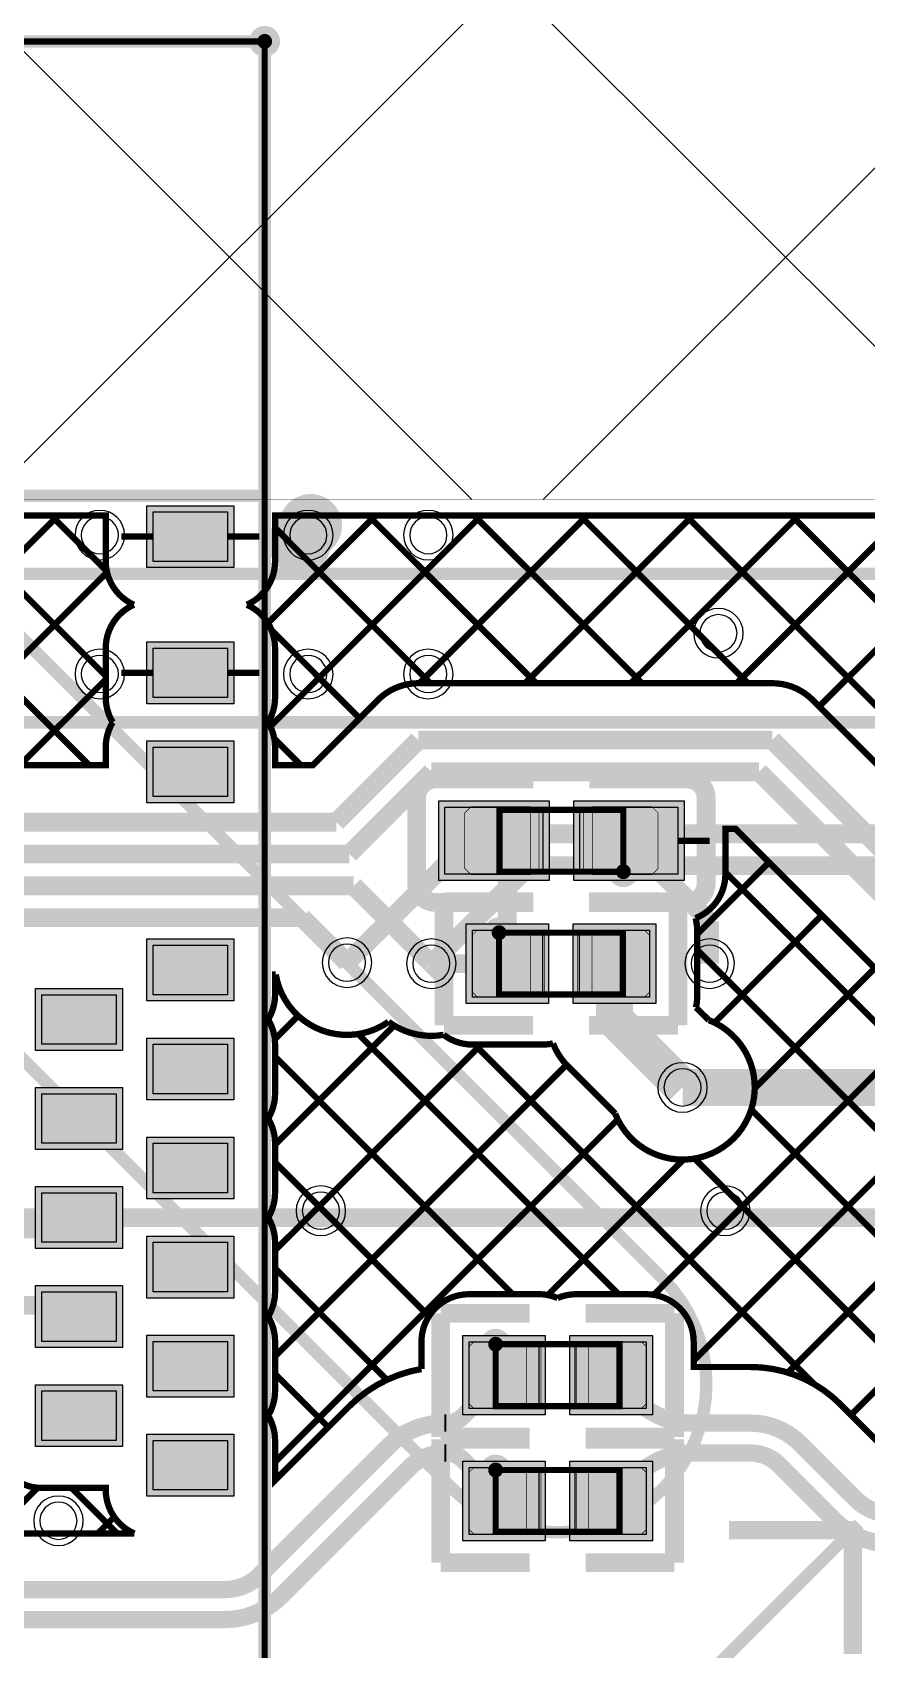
# Model space of a CAD drawing. Header units: millimetres. Extents: x -3 to 238, y -92 to 6.
# Drawn here: x 162.3 to 169.04, y -13.49 to -0.43 of the extents above; entities that cross this region are included whole.
import ezdxf

# ---------------------------------------------------------------- set-up
doc = ezdxf.new("R2010")
doc.units = ezdxf.units.MM
doc.header["$MEASUREMENT"] = 0
for name, color, linetype, true_color in [('Bottom-Layer', 7, 'Continuous', 0x0000ff), ('Bottom-Paste-Mask-Layer', 7, 'Continuous', 0x800000), ('Bottom-Silkscreen-Layer', 7, 'Continuous', 0x66cc33), ('Bottom-Solder-Mask-Layer', 7, 'Continuous', 0xaa00ff), ('Component-Marking-Layer', 7, 'Continuous', 0x66ffcc), ('Component-Shape-Layer', 7, 'Continuous', 0x00cccc), ('Document-Layer', 7, 'Continuous', 0xffffff), ('Hole-Layer', 7, 'Continuous', 0x222222), ('Multi-Layer', 7, 'Continuous', 0xc0c0c0), ('Pin-Soldering-Layer', 7, 'Continuous', 0xcc9999), ('Top-Layer', 7, 'Continuous', 0xff0000)]:
    doc.layers.add(name, color=color, linetype=linetype, true_color=true_color)

msp = doc.modelspace()

# ---------------------------------------------------------------- hatches: boundary and pattern name
at = {"layer": 'Bottom-Layer'}
for points in [[(163.876, -4.7), (163.276, -4.7), (163.276, -4.3), (163.876, -4.3)], [(163.876, -5.4), (163.876, -5.8), (163.276, -5.8), (163.276, -5.4)], [(163.876, -6.2), (163.876, -6.6), (163.276, -6.6), (163.276, -6.2)], [(166.422, -6.686), (166.422, -7.226), (165.632, -7.226), (165.632, -6.686)], [(167.512, -6.686), (167.512, -7.226), (166.722, -7.226), (166.722, -6.686)], [(165.853, -8.219), (165.853, -7.679), (166.419, -7.679), (166.419, -8.219)], [(166.718, -8.219), (166.718, -7.679), (167.284, -7.679), (167.284, -8.219)], [(163.876, -7.8), (163.876, -8.2), (163.276, -8.2), (163.276, -7.8)], [(162.977, -8.2), (162.977, -8.6), (162.377, -8.6), (162.377, -8.2)], [(163.876, -8.6), (163.876, -9), (163.276, -9), (163.276, -8.6)], [(162.977, -9), (162.977, -9.4), (162.377, -9.4), (162.377, -9)], [(163.876, -9.4), (163.876, -9.8), (163.276, -9.8), (163.276, -9.4)], [(162.977, -9.8), (162.977, -10.2), (162.377, -10.2), (162.377, -9.8)], [(163.876, -10.2), (163.876, -10.6), (163.276, -10.6), (163.276, -10.2)], [(162.977, -10.6), (162.977, -11), (162.377, -11), (162.377, -10.6)], [(163.876, -11), (163.876, -11.4), (163.276, -11.4), (163.276, -11)], [(165.826, -11.543), (165.826, -11.003), (166.391, -11.003), (166.391, -11.543)], [(166.691, -11.543), (166.691, -11.003), (167.257, -11.003), (167.257, -11.543)], [(162.977, -11.4), (162.977, -11.8), (162.377, -11.8), (162.377, -11.4)], [(163.876, -11.8), (163.876, -12.2), (163.276, -12.2), (163.276, -11.8)], [(165.826, -12.559), (165.826, -12.019), (166.391, -12.019), (166.391, -12.559)], [(166.691, -12.559), (166.691, -12.019), (167.257, -12.019), (167.257, -12.559)]]:
    msp.add_hatch(color=256, dxfattribs=at).paths.add_polyline_path(points)
at = {"layer": 'Bottom-Paste-Mask-Layer'}
for points in [[(163.876, -4.7), (163.276, -4.7), (163.276, -4.3), (163.876, -4.3)], [(163.876, -5.4), (163.876, -5.8), (163.276, -5.8), (163.276, -5.4)], [(163.876, -6.2), (163.876, -6.6), (163.276, -6.6), (163.276, -6.2)], [(165.792, -6.731), (165.792, -7.181), (165.842, -7.231), (166.322, -7.231), (166.392, -7.181), (166.392, -6.731), (166.322, -6.681), (165.842, -6.681)], [(165.792, -6.731), (165.792, -7.181), (165.842, -7.231), (166.322, -7.231), (166.392, -7.181), (166.392, -6.731), (166.322, -6.681), (165.842, -6.681)], [(166.752, -6.731), (166.752, -7.181), (166.822, -7.231), (167.302, -7.231), (167.352, -7.181), (167.352, -6.731), (167.302, -6.681), (166.822, -6.681)], [(166.752, -6.731), (166.752, -7.181), (166.822, -7.231), (167.302, -7.231), (167.352, -7.181), (167.352, -6.731), (167.302, -6.681), (166.822, -6.681)], [(166.433, -7.719), (166.433, -8.179), (166.393, -8.219), (165.893, -8.219), (165.853, -8.179), (165.853, -7.719), (165.893, -7.679), (166.393, -7.679)], [(166.433, -7.719), (166.433, -8.179), (166.393, -8.219), (165.893, -8.219), (165.853, -8.179), (165.853, -7.719), (165.893, -7.679), (166.393, -7.679)], [(166.703, -7.719), (166.703, -8.179), (166.743, -8.219), (167.244, -8.219), (167.284, -8.179), (167.284, -7.719), (167.244, -7.679), (166.743, -7.679)], [(166.703, -7.719), (166.703, -8.179), (166.743, -8.219), (167.244, -8.219), (167.284, -8.179), (167.284, -7.719), (167.244, -7.679), (166.743, -7.679)], [(163.876, -7.8), (163.876, -8.2), (163.276, -8.2), (163.276, -7.8)], [(162.977, -8.2), (162.977, -8.6), (162.377, -8.6), (162.377, -8.2)], [(163.876, -8.6), (163.876, -9), (163.276, -9), (163.276, -8.6)], [(162.977, -9), (162.977, -9.4), (162.377, -9.4), (162.377, -9)], [(163.876, -9.4), (163.876, -9.8), (163.276, -9.8), (163.276, -9.4)], [(162.977, -9.8), (162.977, -10.2), (162.377, -10.2), (162.377, -9.8)], [(163.876, -10.2), (163.876, -10.6), (163.276, -10.6), (163.276, -10.2)], [(162.977, -10.6), (162.977, -11), (162.377, -11), (162.377, -10.6)], [(163.876, -11), (163.876, -11.4), (163.276, -11.4), (163.276, -11)], [(166.406, -11.043), (166.406, -11.503), (166.366, -11.543), (165.866, -11.543), (165.826, -11.503), (165.826, -11.043), (165.866, -11.003), (166.366, -11.003)], [(166.406, -11.043), (166.406, -11.503), (166.366, -11.543), (165.866, -11.543), (165.826, -11.503), (165.826, -11.043), (165.866, -11.003), (166.366, -11.003)], [(166.676, -11.043), (166.676, -11.503), (166.716, -11.543), (167.217, -11.543), (167.257, -11.503), (167.257, -11.043), (167.217, -11.003), (166.716, -11.003)], [(166.676, -11.043), (166.676, -11.503), (166.716, -11.543), (167.217, -11.543), (167.257, -11.503), (167.257, -11.043), (167.217, -11.003), (166.716, -11.003)], [(162.977, -11.4), (162.977, -11.8), (162.377, -11.8), (162.377, -11.4)], [(163.876, -11.8), (163.876, -12.2), (163.276, -12.2), (163.276, -11.8)], [(166.406, -12.059), (166.406, -12.519), (166.366, -12.559), (165.866, -12.559), (165.826, -12.519), (165.826, -12.059), (165.866, -12.019), (166.366, -12.019)], [(166.406, -12.059), (166.406, -12.519), (166.366, -12.559), (165.866, -12.559), (165.826, -12.519), (165.826, -12.059), (165.866, -12.019), (166.366, -12.019)], [(166.676, -12.059), (166.676, -12.519), (166.716, -12.559), (167.217, -12.559), (167.257, -12.519), (167.257, -12.059), (167.217, -12.019), (166.716, -12.019)], [(166.676, -12.059), (166.676, -12.519), (166.716, -12.559), (167.217, -12.559), (167.257, -12.519), (167.257, -12.059), (167.217, -12.019), (166.716, -12.019)]]:
    msp.add_hatch(color=256, dxfattribs=at).paths.add_polyline_path(points)
at = {"layer": 'Bottom-Solder-Mask-Layer'}
for points in [[(163.926, -4.75), (163.226, -4.75), (163.226, -4.25), (163.926, -4.25)], [(163.926, -5.35), (163.926, -5.85), (163.226, -5.85), (163.226, -5.35)], [(163.926, -6.15), (163.926, -6.65), (163.226, -6.65), (163.226, -6.15)], [(166.473, -6.635), (166.473, -7.277), (165.581, -7.277), (165.581, -6.635)], [(167.563, -6.635), (167.563, -7.277), (166.671, -7.277), (166.671, -6.635)], [(165.802, -8.27), (165.802, -7.628), (166.469, -7.628), (166.469, -8.27)], [(166.668, -8.27), (166.668, -7.628), (167.335, -7.628), (167.335, -8.27)], [(163.926, -7.75), (163.926, -8.25), (163.226, -8.25), (163.226, -7.75)], [(163.027, -8.15), (163.027, -8.65), (162.327, -8.65), (162.327, -8.15)], [(163.926, -8.55), (163.926, -9.05), (163.226, -9.05), (163.226, -8.55)], [(163.027, -8.95), (163.027, -9.45), (162.327, -9.45), (162.327, -8.95)], [(163.926, -9.35), (163.926, -9.85), (163.226, -9.85), (163.226, -9.35)], [(163.027, -9.75), (163.027, -10.25), (162.327, -10.25), (162.327, -9.75)], [(163.926, -10.15), (163.926, -10.65), (163.226, -10.65), (163.226, -10.15)], [(163.027, -10.55), (163.027, -11.05), (162.327, -11.05), (162.327, -10.55)], [(163.926, -10.95), (163.926, -11.45), (163.226, -11.45), (163.226, -10.95)], [(165.775, -11.594), (165.775, -10.952), (166.442, -10.952), (166.442, -11.594)], [(166.64, -11.594), (166.64, -10.952), (167.308, -10.952), (167.308, -11.594)], [(163.027, -11.35), (163.027, -11.85), (162.327, -11.85), (162.327, -11.35)], [(163.926, -11.75), (163.926, -12.25), (163.226, -12.25), (163.226, -11.75)], [(165.775, -12.61), (165.775, -11.968), (166.442, -11.968), (166.442, -12.61)], [(166.64, -12.61), (166.64, -11.968), (167.308, -11.968), (167.308, -12.61)]]:
    msp.add_hatch(color=256, dxfattribs=at).paths.add_polyline_path(points)
at = {"layer": 'Component-Marking-Layer'}
for points in [[(164.116, -0.5, 1), (164.236, -0.5, 1)], [(164.116, -0.5, 1), (164.236, -0.5, 1)], [(167.012, -7.206, 1), (167.132, -7.206, 1)], [(167.012, -7.206, 1), (167.132, -7.206, 1)], [(166.009, -7.699, 1), (166.129, -7.699, 1)], [(166.009, -7.699, 1), (166.129, -7.699, 1)], [(165.981, -11.023, 1), (166.101, -11.023, 1)], [(165.981, -11.023, 1), (166.101, -11.023, 1)], [(165.981, -12.039, 1), (166.101, -12.039, 1)], [(165.981, -12.039, 1), (166.101, -12.039, 1)]]:
    msp.add_hatch(color=256, dxfattribs=at).paths.add_polyline_path(points)
at = {"layer": 'Multi-Layer'}
h = msp.add_hatch(dxfattribs=at)
h.set_pattern_fill('ANSI37', color=256, style=0)
h.set_pattern_definition([(45, (0, 0), (-2.245064, 2.245064), []), (135, (0, 0), (-2.245064, -2.245064), [])])
h.paths.add_polyline_path([(143.926, -3.9), (143.926, 0.7), (144.014, 0.912), (144.226, 1), (173.626, 1), (173.838, 0.912), (173.926, 0.7), (173.926, -3.9), (173.838, -4.112), (173.626, -4.2), (144.226, -4.2), (144.014, -4.112)])
at = {"layer": 'Pin-Soldering-Layer'}
for points in [[(163.876, -4.7), (163.876, -4.3), (163.276, -4.3), (163.276, -4.7)], [(163.876, -4.7), (163.876, -4.3), (163.276, -4.3), (163.276, -4.7)], [(163.876, -5.4), (163.276, -5.4), (163.276, -5.8), (163.876, -5.8)], [(163.876, -5.4), (163.276, -5.4), (163.276, -5.8), (163.876, -5.8)], [(163.876, -6.2), (163.276, -6.2), (163.276, -6.6), (163.876, -6.6)], [(163.876, -6.2), (163.276, -6.2), (163.276, -6.6), (163.876, -6.6)], [(166.072, -7.206), (166.072, -6.706), (166.322, -6.706), (166.322, -7.206)], [(166.072, -7.206), (166.072, -6.706), (166.322, -6.706), (166.322, -7.206)], [(167.072, -7.206), (167.072, -6.706), (166.822, -6.706), (166.822, -7.206)], [(167.072, -7.206), (167.072, -6.706), (166.822, -6.706), (166.822, -7.206)], [(166.32, -8.199), (166.32, -7.699), (166.07, -7.699), (166.07, -8.199)], [(166.32, -8.199), (166.32, -7.699), (166.07, -7.699), (166.07, -8.199)], [(166.82, -7.699), (166.82, -8.199), (167.07, -8.199), (167.07, -7.699)], [(166.82, -7.699), (166.82, -8.199), (167.07, -8.199), (167.07, -7.699)], [(163.876, -7.8), (163.276, -7.8), (163.276, -8.2), (163.876, -8.2)], [(163.876, -7.8), (163.276, -7.8), (163.276, -8.2), (163.876, -8.2)], [(162.976, -8.2), (162.376, -8.2), (162.376, -8.6), (162.976, -8.6)], [(162.976, -8.2), (162.376, -8.2), (162.376, -8.6), (162.976, -8.6)], [(163.876, -8.6), (163.276, -8.6), (163.276, -9), (163.876, -9)], [(163.876, -8.6), (163.276, -8.6), (163.276, -9), (163.876, -9)], [(162.976, -9), (162.376, -9), (162.376, -9.4), (162.976, -9.4)], [(162.976, -9), (162.376, -9), (162.376, -9.4), (162.976, -9.4)], [(163.876, -9.4), (163.276, -9.4), (163.276, -9.8), (163.876, -9.8)], [(163.876, -9.4), (163.276, -9.4), (163.276, -9.8), (163.876, -9.8)], [(162.976, -9.8), (162.376, -9.8), (162.376, -10.2), (162.976, -10.2)], [(162.976, -9.8), (162.376, -9.8), (162.376, -10.2), (162.976, -10.2)], [(163.876, -10.2), (163.276, -10.2), (163.276, -10.6), (163.876, -10.6)], [(163.876, -10.2), (163.276, -10.2), (163.276, -10.6), (163.876, -10.6)], [(162.976, -10.6), (162.376, -10.6), (162.376, -11), (162.976, -11)], [(162.976, -10.6), (162.376, -10.6), (162.376, -11), (162.976, -11)], [(163.876, -11), (163.276, -11), (163.276, -11.4), (163.876, -11.4)], [(163.876, -11), (163.276, -11), (163.276, -11.4), (163.876, -11.4)], [(166.292, -11.523), (166.292, -11.023), (166.042, -11.023), (166.042, -11.523)], [(166.292, -11.523), (166.292, -11.023), (166.042, -11.023), (166.042, -11.523)], [(166.793, -11.023), (166.793, -11.523), (167.043, -11.523), (167.043, -11.023)], [(166.793, -11.023), (166.793, -11.523), (167.043, -11.523), (167.043, -11.023)], [(162.976, -11.4), (162.376, -11.4), (162.376, -11.8), (162.976, -11.8)], [(162.976, -11.4), (162.376, -11.4), (162.376, -11.8), (162.976, -11.8)], [(163.876, -11.8), (163.276, -11.8), (163.276, -12.2), (163.876, -12.2)], [(163.876, -11.8), (163.276, -11.8), (163.276, -12.2), (163.876, -12.2)], [(166.292, -12.539), (166.292, -12.039), (166.042, -12.039), (166.042, -12.539)], [(166.292, -12.539), (166.292, -12.039), (166.042, -12.039), (166.042, -12.539)], [(166.793, -12.039), (166.793, -12.539), (167.043, -12.539), (167.043, -12.039)], [(166.793, -12.039), (166.793, -12.539), (167.043, -12.539), (167.043, -12.039)]]:
    msp.add_hatch(color=256, dxfattribs=at).paths.add_polyline_path(points)

# ---------------------------------------------------------------- linework, layer by layer
at = {"layer": 'Bottom-Layer'}
for points, const_width in [([(168.399, -11.252), (176.185, -3.466)], 0.0508), ([(168.91, -11.595), (176.649, -3.856)], 0.0508), ([(160.491, -6.347), (162.508, -4.33)], 0.0508), ([(160.743, -4.33), (162.761, -6.347)], 0.0508), ([(161.598, -4.33), (162.893, -5.625)], 0.0508), ([(162.452, -4.33), (162.901, -4.779)], 0.0508), ([(164.202, -5.198), (165.071, -4.33)], 0.0508), ([(164.222, -6.033), (165.925, -4.33)], 0.0508), ([(165.014, -4.33), (166.368, -5.684)], 0.0508), ([(165.425, -5.684), (166.779, -4.33)], 0.0508), ([(165.869, -4.33), (167.223, -5.684)], 0.0508), ([(166.279, -5.684), (167.633, -4.33)], 0.0508), ([(166.723, -4.33), (168.077, -5.684)], 0.0508), ([(167.133, -5.684), (168.487, -4.33)], 0.0508), ([(167.577, -4.33), (170.39, -7.143)], 0.0508), ([(167.988, -5.684), (169.342, -4.33)], 0.0508), ([(168.431, -4.33), (176.041, -11.94)], 0.0508), ([(168.653, -5.873), (170.196, -4.33)], 0.0508), ([(164.26, -4.429), (165.514, -5.684)], 0.0508), ([(163.279, -4.5), (163.02, -4.5)], 0.0508), ([(163.874, -4.5), (164.133, -4.5)], 0.0508), ([(161.345, -6.347), (162.903, -4.789)], 0.0508), ([(164.232, -5.255), (164.943, -5.967)], 0.0508), ([(163.279, -5.6), (163.02, -5.6)], 0.0508), ([(163.874, -5.6), (164.133, -5.6)], 0.0508), ([(162.199, -6.347), (162.893, -5.653)], 0.0508), ([(164.254, -6.132), (164.469, -6.347)], 0.0508), ([(164.754, -6.806), (165.417, -6.143)], 0.152), ([(165.417, -6.143), (168.274, -6.143)], 0.152), ([(168.274, -6.143), (169.763, -7.633)], 0.152), ([(164.86, -7.063), (165.523, -6.4)], 0.152), ([(165.523, -6.4), (168.167, -6.4)], 0.152), ([(168.167, -6.4), (169.874, -8.107)], 0.152), ([(156.81, -6.806), (164.754, -6.806)], 0.152), ([(166.136, -7.065), (166.027, -6.956)], 0.152), ([(167.769, -7.608), (167.117, -6.956)], 0.152), ([(156.704, -7.063), (164.86, -7.063)], 0.152), ([(166.136, -7.949), (166.136, -7.065)], 0.152), ([(167.509, -6.956), (167.769, -6.956)], 0.0508), ([(167.668, -7.712), (168.248, -7.131)], 0.0508), ([(156.647, -7.32), (164.894, -7.32)], 0.152), ([(164.894, -7.32), (165.522, -7.949)], 0.152), ([(167.896, -7.211), (172.625, -11.94)], 0.0508), ([(156.753, -7.577), (164.477, -7.577)], 0.152), ([(164.477, -7.577), (164.841, -7.941)], 0.152), ([(167.769, -7.949), (167.769, -7.608)], 0.152), ([(167.808, -8.426), (168.675, -7.558)], 0.0508), ([(167.001, -8.4), (167.001, -7.949)], 0.3), ([(167.668, -7.837), (171.77, -11.94)], 0.0508), ([(165.522, -7.949), (166.136, -7.949)], 0.152), ([(168.133, -8.955), (169.103, -7.985)], 0.0508), ([(164.258, -8.559), (164.446, -8.371)], 0.0508), ([(167.55, -8.949), (167.001, -8.4)], 0.3), ([(164.26, -9.411), (165.222, -8.449)], 0.0508), ([(167.318, -10.624), (169.53, -8.413)], 0.0508), ([(164.26, -10.265), (165.923, -8.603)], 0.0508), ([(164.932, -8.518), (167.033, -10.619)], 0.0508), ([(165.871, -8.603), (168.614, -11.346)], 0.0508), ([(167.64, -11.156), (170.212, -8.585)], 0.0508), ([(164.26, -8.7), (166.179, -10.619)], 0.0508), ([(164.26, -11.12), (166.613, -8.766)], 0.0508), ([(168.105, -9.129), (170.916, -11.94)], 0.0508), ([(164.26, -11.974), (167.027, -9.207)], 0.0508), ([(164.26, -9.555), (165.502, -10.797)], 0.0508), ([(166.462, -10.626), (167.556, -9.532)], 0.0508), ([(167.647, -9.524), (170.062, -11.94)], 0.0508), ([(162.586, -10.091), (162.677, -10)], 0.152), ([(162.089, -10.091), (162.586, -10.091)], 0.152), ([(164.26, -10.409), (165.162, -11.311)], 0.0508), ([(162.585, -10.709), (162.089, -10.709)], 0.152), ([(162.677, -10.8), (162.585, -10.709)], 0.152), ([(166.108, -11.273), (165.776, -11.606)], 0.14), ([(166.974, -11.273), (167.175, -11.474)], 0.14), ([(164.26, -11.263), (164.69, -11.693)], 0.0508), ([(165.644, -11.66), (165.627, -11.66)], 0.14), ([(167.624, -11.66), (168.099, -11.66)], 0.14), ([(165.177, -11.846), (164.134, -12.89)], 0.14), ([(165.644, -11.902), (165.627, -11.902)], 0.14), ([(166.108, -12.289), (165.776, -11.956)], 0.14), ([(167.624, -11.902), (168.099, -11.902)], 0.14), ([(168.501, -11.827), (168.952, -12.278)], 0.14), ([(165.348, -12.017), (164.305, -13.061)], 0.14), ([(166.974, -12.289), (167.175, -12.088)], 0.14), ([(168.33, -11.998), (168.781, -12.449)], 0.14), ([(164.26, -12.117), (164.263, -12.12)], 0.0508), ([(161.974, -12.552), (162.343, -12.182)], 0.0508), ([(162.618, -12.184), (162.986, -12.552)], 0.0508), ([(162.828, -12.552), (162.961, -12.418)], 0.0508), ([(163.856, -13.005), (156.886, -13.005)], 0.14), ([(163.856, -13.247), (156.886, -13.247)], 0.14)]:
    msp.add_lwpolyline(points, dxfattribs=dict(at, const_width=const_width))
at = {"layer": 'Bottom-Layer', "const_width": 0.0508}
msp.add_lwpolyline([(162.893, -4.33), (162.893, -4.7, 0.296), (163.12, -5.05, 0.296), (162.893, -5.4), (162.893, -5.8, 0.138), (162.949, -6, 0.138), (162.893, -6.2), (162.893, -6.347), (157, -6.347), (155.929, -5.275, 0.048), (155.86, -5.219), (155.86, -5, 0.414), (155.476, -4.616), (154.96, -4.616), (154.96, -4.33)], format="xyb", close=True, dxfattribs=at)
at = {"layer": 'Bottom-Layer'}
for points in [[(163.876, -4.7), (163.276, -4.7), (163.276, -4.3), (163.876, -4.3)], [(163.876, -5.4), (163.876, -5.8), (163.276, -5.8), (163.276, -5.4)], [(163.876, -6.2), (163.876, -6.6), (163.276, -6.6), (163.276, -6.2)], [(166.422, -6.686), (166.422, -7.226), (165.632, -7.226), (165.632, -6.686)], [(167.512, -6.686), (167.512, -7.226), (166.722, -7.226), (166.722, -6.686)], [(165.853, -8.219), (165.853, -7.679), (166.419, -7.679), (166.419, -8.219)], [(166.718, -8.219), (166.718, -7.679), (167.284, -7.679), (167.284, -8.219)], [(163.876, -7.8), (163.876, -8.2), (163.276, -8.2), (163.276, -7.8)], [(162.977, -8.2), (162.977, -8.6), (162.377, -8.6), (162.377, -8.2)], [(163.876, -8.6), (163.876, -9), (163.276, -9), (163.276, -8.6)], [(162.977, -9), (162.977, -9.4), (162.377, -9.4), (162.377, -9)], [(163.876, -9.4), (163.876, -9.8), (163.276, -9.8), (163.276, -9.4)], [(162.977, -9.8), (162.977, -10.2), (162.377, -10.2), (162.377, -9.8)], [(163.876, -10.2), (163.876, -10.6), (163.276, -10.6), (163.276, -10.2)], [(162.977, -10.6), (162.977, -11), (162.377, -11), (162.377, -10.6)], [(163.876, -11), (163.876, -11.4), (163.276, -11.4), (163.276, -11)], [(165.826, -11.543), (165.826, -11.003), (166.391, -11.003), (166.391, -11.543)], [(166.691, -11.543), (166.691, -11.003), (167.257, -11.003), (167.257, -11.543)], [(162.977, -11.4), (162.977, -11.8), (162.377, -11.8), (162.377, -11.4)], [(163.876, -11.8), (163.876, -12.2), (163.276, -12.2), (163.276, -11.8)], [(165.826, -12.559), (165.826, -12.019), (166.391, -12.019), (166.391, -12.559)], [(166.691, -12.559), (166.691, -12.019), (167.257, -12.019), (167.257, -12.559)]]:
    msp.add_lwpolyline(points, close=True, dxfattribs=at)
for points, const_width in [([(169.867, -7.087), (168.599, -5.818, 0.199), (168.274, -5.684), (165.417, -5.684, 0.199), (165.092, -5.818), (164.563, -6.347), (164.26, -6.347), (164.26, -6.2, 0.138), (164.204, -6, 0.138), (164.26, -5.8), (164.26, -5.4, 0.296), (164.033, -5.05, 0.296), (164.26, -4.7), (164.26, -4.33), (173.626, -4.33, 0.414)], 0.0508), ([(169.255, -11.94), (168.822, -11.506, 0.199), (168.099, -11.207), (167.64, -11.207), (167.64, -11.003, 0.414), (167.257, -10.619), (166.691, -10.619, 0.101), (166.541, -10.65, 0.101), (166.391, -10.619), (165.826, -10.619, 0.414), (165.442, -11.003), (165.442, -11.223, 0.155), (164.857, -11.526), (164.26, -12.122), (164.26, -11.8, 0.138), (164.204, -11.6, 0.138), (164.26, -11.4), (164.26, -11, 0.138), (164.204, -10.8, 0.138), (164.26, -10.6), (164.26, -10.2, 0.138), (164.204, -10, 0.138), (164.26, -9.8), (164.26, -9.4, 0.138), (164.204, -9.2, 0.138), (164.26, -9), (164.26, -8.6, 0.138), (164.204, -8.4, 0.138), (164.26, -8.2), (164.26, -8.037), (164.266, -8.037, 0.552), (165.176, -8.419, 0.204), (165.621, -8.524, 0.164), (165.853, -8.603), (166.419, -8.603, 0.056), (166.504, -8.593, 0.104), (166.624, -8.778), (166.996, -9.15), (167.006, -9.161, 0.541), (167.962, -9.361, 0.541), (167.762, -8.405), (167.751, -8.395), (167.658, -8.303, 0.055), (167.668, -8.219), (167.668, -7.679, 0.064), (167.655, -7.582, 0.306), (167.896, -7.226), (167.896, -6.86), (167.977, -6.86), (169.549, -8.432, 0.199)], 0.0508), ([(167.175, -11.474, 0.199), (167.624, -11.66)], 0.14), ([(165.627, -11.66, 0.199), (165.177, -11.846)], 0.14), ([(165.644, -11.66, 0.199), (165.776, -11.606)], 0.14), ([(168.501, -11.827, 0.199), (168.099, -11.66)], 0.14), ([(161.993, -11.8, 0.414), (162.377, -12.184), (162.893, -12.184), (162.893, -12.2, 0.299), (163.124, -12.552), (156.886, -12.552, 0.199)], 0.0508), ([(165.627, -11.902, 0.199), (165.348, -12.017)], 0.14), ([(165.776, -11.956, 0.199), (165.644, -11.902)], 0.14), ([(167.624, -11.902, 0.199), (167.175, -12.088)], 0.14), ([(168.33, -11.998, 0.199), (168.099, -11.902)], 0.14), ([(168.952, -12.278, 0.199), (169.23, -12.393)], 0.14), ([(168.781, -12.449, 0.199), (169.23, -12.635)], 0.14), ([(163.856, -13.005, 0.199), (164.134, -12.89)], 0.14), ([(163.856, -13.247, 0.199), (164.305, -13.061)], 0.14)]:
    msp.add_lwpolyline(points, format="xyb", dxfattribs=dict(at, const_width=const_width))
at = {"layer": 'Bottom-Paste-Mask-Layer'}
for points in [[(163.876, -4.7), (163.276, -4.7), (163.276, -4.3), (163.876, -4.3)], [(163.876, -5.4), (163.876, -5.8), (163.276, -5.8), (163.276, -5.4)], [(163.876, -6.2), (163.876, -6.6), (163.276, -6.6), (163.276, -6.2)], [(163.876, -7.8), (163.876, -8.2), (163.276, -8.2), (163.276, -7.8)], [(162.977, -8.2), (162.977, -8.6), (162.377, -8.6), (162.377, -8.2)], [(163.876, -8.6), (163.876, -9), (163.276, -9), (163.276, -8.6)], [(162.977, -9), (162.977, -9.4), (162.377, -9.4), (162.377, -9)], [(163.876, -9.4), (163.876, -9.8), (163.276, -9.8), (163.276, -9.4)], [(162.977, -9.8), (162.977, -10.2), (162.377, -10.2), (162.377, -9.8)], [(163.876, -10.2), (163.876, -10.6), (163.276, -10.6), (163.276, -10.2)], [(162.977, -10.6), (162.977, -11), (162.377, -11), (162.377, -10.6)], [(163.876, -11), (163.876, -11.4), (163.276, -11.4), (163.276, -11)], [(162.977, -11.4), (162.977, -11.8), (162.377, -11.8), (162.377, -11.4)], [(163.876, -11.8), (163.876, -12.2), (163.276, -12.2), (163.276, -11.8)]]:
    msp.add_lwpolyline(points, close=True, dxfattribs=at)
at = {"layer": 'Bottom-Paste-Mask-Layer', "const_width": 0.00508}
for points in [[(165.792, -6.731), (165.792, -7.181), (165.842, -7.231), (166.322, -7.231), (166.392, -7.181), (166.392, -6.731), (166.322, -6.681), (165.842, -6.681)], [(165.792, -6.731), (165.792, -7.181), (165.842, -7.231), (166.322, -7.231), (166.392, -7.181), (166.392, -6.731), (166.322, -6.681), (165.842, -6.681)], [(166.752, -6.731), (166.752, -7.181), (166.822, -7.231), (167.302, -7.231), (167.352, -7.181), (167.352, -6.731), (167.302, -6.681), (166.822, -6.681)], [(166.752, -6.731), (166.752, -7.181), (166.822, -7.231), (167.302, -7.231), (167.352, -7.181), (167.352, -6.731), (167.302, -6.681), (166.822, -6.681)], [(166.433, -7.719), (166.433, -8.179), (166.393, -8.219), (165.893, -8.219), (165.853, -8.179), (165.853, -7.719), (165.893, -7.679), (166.393, -7.679)], [(166.433, -7.719), (166.433, -8.179), (166.393, -8.219), (165.893, -8.219), (165.853, -8.179), (165.853, -7.719), (165.893, -7.679), (166.393, -7.679)], [(166.703, -7.719), (166.703, -8.179), (166.743, -8.219), (167.244, -8.219), (167.284, -8.179), (167.284, -7.719), (167.244, -7.679), (166.743, -7.679)], [(166.703, -7.719), (166.703, -8.179), (166.743, -8.219), (167.244, -8.219), (167.284, -8.179), (167.284, -7.719), (167.244, -7.679), (166.743, -7.679)], [(166.406, -11.043), (166.406, -11.503), (166.366, -11.543), (165.866, -11.543), (165.826, -11.503), (165.826, -11.043), (165.866, -11.003), (166.366, -11.003)], [(166.406, -11.043), (166.406, -11.503), (166.366, -11.543), (165.866, -11.543), (165.826, -11.503), (165.826, -11.043), (165.866, -11.003), (166.366, -11.003)], [(166.676, -11.043), (166.676, -11.503), (166.716, -11.543), (167.217, -11.543), (167.257, -11.503), (167.257, -11.043), (167.217, -11.003), (166.716, -11.003)], [(166.676, -11.043), (166.676, -11.503), (166.716, -11.543), (167.217, -11.543), (167.257, -11.503), (167.257, -11.043), (167.217, -11.003), (166.716, -11.003)], [(166.406, -12.059), (166.406, -12.519), (166.366, -12.559), (165.866, -12.559), (165.826, -12.519), (165.826, -12.059), (165.866, -12.019), (166.366, -12.019)], [(166.406, -12.059), (166.406, -12.519), (166.366, -12.559), (165.866, -12.559), (165.826, -12.519), (165.826, -12.059), (165.866, -12.019), (166.366, -12.019)], [(166.676, -12.059), (166.676, -12.519), (166.716, -12.559), (167.217, -12.559), (167.257, -12.519), (167.257, -12.059), (167.217, -12.019), (166.716, -12.019)], [(166.676, -12.059), (166.676, -12.519), (166.716, -12.559), (167.217, -12.559), (167.257, -12.519), (167.257, -12.059), (167.217, -12.019), (166.716, -12.019)]]:
    msp.add_lwpolyline(points, close=True, dxfattribs=at)
at = {"layer": 'Bottom-Silkscreen-Layer'}
for points, const_width in [([(153.676, -0.5), (164.176, -0.5)], 0.1), ([(153.676, -0.5), (164.176, -0.5)], 0.1), ([(164.176, -0.5), (164.176, -16)], 0.1), ([(164.176, -0.5), (164.176, -16)], 0.1), ([(164.176, -4.17), (153.676, -4.17)], 0.1), ([(164.176, -4.17), (153.676, -4.17)], 0.1), ([(165.556, -6.458), (166.346, -6.458)], 0.152), ([(165.556, -6.458), (166.346, -6.458)], 0.152), ([(167.588, -6.458), (166.798, -6.458)], 0.152), ([(167.588, -6.458), (166.798, -6.458)], 0.152), ([(165.403, -7.302), (165.403, -6.61)], 0.152), ([(165.403, -7.302), (165.403, -6.61)], 0.152), ([(167.741, -7.302), (167.741, -6.61)], 0.152), ([(167.741, -7.302), (167.741, -6.61)], 0.152), ([(166.346, -7.455), (165.556, -7.455)], 0.152), ([(166.346, -7.455), (165.556, -7.455)], 0.152), ([(166.342, -7.45), (165.624, -7.45)], 0.152), ([(165.624, -7.45), (165.624, -8.448)], 0.152), ([(166.342, -7.45), (165.624, -7.45)], 0.152), ([(165.624, -7.45), (165.624, -8.448)], 0.152), ([(166.795, -7.45), (167.513, -7.45)], 0.152), ([(166.795, -7.45), (167.513, -7.45)], 0.152), ([(166.798, -7.455), (167.588, -7.455)], 0.152), ([(166.798, -7.455), (167.588, -7.455)], 0.152), ([(167.513, -7.45), (167.513, -8.448)], 0.152), ([(167.513, -7.45), (167.513, -8.448)], 0.152), ([(165.624, -8.448), (166.342, -8.448)], 0.152), ([(165.624, -8.448), (166.342, -8.448)], 0.152), ([(167.513, -8.448), (166.795, -8.448)], 0.152), ([(167.513, -8.448), (166.795, -8.448)], 0.152), ([(166.315, -10.774), (165.597, -10.774)], 0.152), ([(165.597, -10.774), (165.597, -11.772)], 0.152), ([(166.315, -10.774), (165.597, -10.774)], 0.152), ([(165.597, -10.774), (165.597, -11.772)], 0.152), ([(166.767, -10.774), (167.485, -10.774)], 0.152), ([(166.767, -10.774), (167.485, -10.774)], 0.152), ([(167.485, -10.774), (167.485, -11.772)], 0.152), ([(167.485, -10.774), (167.485, -11.772)], 0.152), ([(165.597, -11.772), (166.315, -11.772)], 0.152), ([(165.597, -11.772), (166.315, -11.772)], 0.152), ([(166.315, -11.79), (165.597, -11.79)], 0.152), ([(165.597, -11.79), (165.597, -12.788)], 0.152), ([(166.315, -11.79), (165.597, -11.79)], 0.152), ([(165.597, -11.79), (165.597, -12.788)], 0.152), ([(167.485, -11.772), (166.767, -11.772)], 0.152), ([(167.485, -11.772), (166.767, -11.772)], 0.152), ([(166.767, -11.79), (167.485, -11.79)], 0.152), ([(166.767, -11.79), (167.485, -11.79)], 0.152), ([(167.485, -11.79), (167.485, -12.788)], 0.152), ([(167.485, -11.79), (167.485, -12.788)], 0.152), ([(165.597, -12.788), (166.315, -12.788)], 0.152), ([(165.597, -12.788), (166.315, -12.788)], 0.152), ([(167.485, -12.788), (166.767, -12.788)], 0.152), ([(167.485, -12.788), (166.767, -12.788)], 0.152)]:
    msp.add_lwpolyline(points, dxfattribs=dict(at, const_width=const_width))
at = {"layer": 'Bottom-Silkscreen-Layer', "const_width": 0.254}
msp.add_lwpolyline([(164.42, -4.41, 1), (164.674, -4.41, 1)], format="xyb", close=True, dxfattribs=at)
msp.add_lwpolyline([(164.42, -4.41, 1), (164.674, -4.41, 1)], format="xyb", close=True, dxfattribs=at)
at = {"layer": 'Bottom-Silkscreen-Layer', "const_width": 0.152}
for points in [[(165.403, -6.61, -0.414), (165.556, -6.458)], [(165.403, -6.61, -0.414), (165.556, -6.458)], [(167.741, -6.61, 0.414), (167.588, -6.458)], [(167.741, -6.61, 0.414), (167.588, -6.458)], [(165.556, -7.455, -0.414), (165.403, -7.302)], [(165.556, -7.455, -0.414), (165.403, -7.302)], [(167.588, -7.455, 0.414), (167.741, -7.302)], [(167.588, -7.455, 0.414), (167.741, -7.302)]]:
    msp.add_lwpolyline(points, format="xyb", dxfattribs=at)
at = {"layer": 'Bottom-Solder-Mask-Layer'}
for points in [[(163.926, -4.75), (163.226, -4.75), (163.226, -4.25), (163.926, -4.25)], [(163.926, -5.35), (163.926, -5.85), (163.226, -5.85), (163.226, -5.35)], [(163.926, -6.15), (163.926, -6.65), (163.226, -6.65), (163.226, -6.15)], [(166.473, -6.635), (166.473, -7.277), (165.581, -7.277), (165.581, -6.635)], [(167.563, -6.635), (167.563, -7.277), (166.671, -7.277), (166.671, -6.635)], [(165.802, -8.27), (165.802, -7.628), (166.469, -7.628), (166.469, -8.27)], [(166.668, -8.27), (166.668, -7.628), (167.335, -7.628), (167.335, -8.27)], [(163.926, -7.75), (163.926, -8.25), (163.226, -8.25), (163.226, -7.75)], [(163.027, -8.15), (163.027, -8.65), (162.327, -8.65), (162.327, -8.15)], [(163.926, -8.55), (163.926, -9.05), (163.226, -9.05), (163.226, -8.55)], [(163.027, -8.95), (163.027, -9.45), (162.327, -9.45), (162.327, -8.95)], [(163.926, -9.35), (163.926, -9.85), (163.226, -9.85), (163.226, -9.35)], [(163.027, -9.75), (163.027, -10.25), (162.327, -10.25), (162.327, -9.75)], [(163.926, -10.15), (163.926, -10.65), (163.226, -10.65), (163.226, -10.15)], [(163.027, -10.55), (163.027, -11.05), (162.327, -11.05), (162.327, -10.55)], [(163.926, -10.95), (163.926, -11.45), (163.226, -11.45), (163.226, -10.95)], [(165.775, -11.594), (165.775, -10.952), (166.442, -10.952), (166.442, -11.594)], [(166.64, -11.594), (166.64, -10.952), (167.308, -10.952), (167.308, -11.594)], [(163.027, -11.35), (163.027, -11.85), (162.327, -11.85), (162.327, -11.35)], [(163.926, -11.75), (163.926, -12.25), (163.226, -12.25), (163.226, -11.75)], [(165.775, -12.61), (165.775, -11.968), (166.442, -11.968), (166.442, -12.61)], [(166.64, -12.61), (166.64, -11.968), (167.308, -11.968), (167.308, -12.61)]]:
    msp.add_lwpolyline(points, close=True, dxfattribs=at)
at = {"layer": 'Component-Marking-Layer', "const_width": 0.129}
for points in [[(164.116, -0.5, 1), (164.236, -0.5), (164.236, -0.5, 1), (164.116, -0.5)], [(164.116, -0.5, 1), (164.236, -0.5), (164.236, -0.5, 1), (164.116, -0.5)], [(166.009, -7.699, 1), (166.129, -7.699), (166.129, -7.699, 1), (166.009, -7.699)], [(166.009, -7.699, 1), (166.129, -7.699), (166.129, -7.699, 1), (166.009, -7.699)], [(165.981, -11.023, 1), (166.101, -11.023), (166.101, -11.023, 1), (165.981, -11.023)], [(165.981, -11.023, 1), (166.101, -11.023), (166.101, -11.023, 1), (165.981, -11.023)], [(165.981, -12.039, 1), (166.101, -12.039), (166.101, -12.039, 1), (165.981, -12.039)], [(165.981, -12.039, 1), (166.101, -12.039), (166.101, -12.039, 1), (165.981, -12.039)]]:
    msp.add_lwpolyline(points, format="xyb", dxfattribs=at)
msp.add_lwpolyline([(167.012, -7.206, 1), (167.132, -7.206, 1)], format="xyb", close=True, dxfattribs=at)
msp.add_lwpolyline([(167.012, -7.206, 1), (167.132, -7.206, 1)], format="xyb", close=True, dxfattribs=at)
at = {"layer": 'Component-Shape-Layer', "const_width": 0.0508}
for points in [[(164.176, -16), (164.176, -0.5), (153.676, -0.5), (153.676, -16)], [(164.176, -16), (164.176, -0.5), (153.676, -0.5), (153.676, -16)], [(167.072, -7.206), (167.072, -6.706), (166.072, -6.706), (166.072, -7.206)], [(167.072, -7.206), (167.072, -6.706), (166.072, -6.706), (166.072, -7.206)], [(166.068, -7.699), (166.068, -8.199), (167.068, -8.199), (167.068, -7.699)], [(166.068, -7.699), (166.068, -8.199), (167.068, -8.199), (167.068, -7.699)], [(166.041, -11.023), (166.041, -11.523), (167.041, -11.523), (167.041, -11.023)], [(166.041, -11.023), (166.041, -11.523), (167.041, -11.523), (167.041, -11.023)], [(166.041, -12.039), (166.041, -12.539), (167.041, -12.539), (167.041, -12.039)], [(166.041, -12.039), (166.041, -12.539), (167.041, -12.539), (167.041, -12.039)]]:
    msp.add_lwpolyline(points, close=True, dxfattribs=at)
at = {"layer": 'Document-Layer', "const_width": 0.1}
msp.add_lwpolyline([(69.099, -6), (209.5, -6, -0.414), (212.5, -9), (212.5, -21, 0.414), (215.5, -24), (225.6, -24, 0.414), (228.6, -21), (228.6, -3, 0.414), (225.6, 0), (63.099, 0, 0.414)], format="xyb", dxfattribs=at)
at = {"layer": 'Document-Layer'}
for points, const_width in [([(160.249, -3.351, 1), (158.552, -5.049), (165.694, -12.191, 1), (167.391, -10.494)], 0.1), ([(164.329, -4.55, 1), (164.583, -4.55, 1)], 0.254), ([(164.329, -4.55, 1), (164.583, -4.55, 1)], 0.254), ([(223.8, -4.8), (223.8, -81.4), (4.8, -81.4), (4.8, -4.8), (11.299, -4.8), (11.299, -9, 0.414), (19.099, -16.8), (25.099, -16.8, 0.801), (27.783, -4.8), (48.416, -4.8, 0.801), (51.099, -16.8), (57.099, -16.8, 0.414), (64.899, -9), (64.899, -4.8), (181.03, -4.8), (181.03, -11.4), (199.97, -11.4), (199.97, -4.8)], 0.1)]:
    msp.add_lwpolyline(points, format="xyb", close=True, dxfattribs=dict(at, const_width=const_width))
for points, const_width in [([(152.4, -10), (171.45, -10)], 0.15), ([(152.4, -10), (171.45, -10)], 0.15), ([(154.875, -26.574), (168.974, -12.474)], 0.1), ([(168.925, -12.525), (167.925, -12.525)], 0.15), ([(168.925, -12.525), (167.925, -12.525)], 0.15), ([(168.925, -12.525), (168.925, -13.525)], 0.15), ([(168.925, -12.525), (168.925, -13.525)], 0.15)]:
    msp.add_lwpolyline(points, dxfattribs=dict(at, const_width=const_width))
at = {"layer": 'Hole-Layer'}
for points in [[(162.695, -4.488, 1), (162.995, -4.488, 1)], [(164.378, -4.488, 1), (164.678, -4.488, 1)], [(165.347, -4.488, 1), (165.647, -4.488, 1)], [(167.69, -5.28, 1), (167.99, -5.28, 1)], [(162.695, -5.61, 1), (162.995, -5.61, 1)], [(164.378, -5.61, 1), (164.678, -5.61, 1)], [(165.347, -5.61, 1), (165.647, -5.61, 1)], [(164.691, -7.941, 1), (164.991, -7.941, 1)], [(165.372, -7.949, 1), (165.672, -7.949, 1)], [(167.619, -7.949, 1), (167.919, -7.949, 1)], [(167.4, -8.949, 1), (167.7, -8.949, 1)], [(164.48, -9.945, 1), (164.78, -9.945, 1)], [(167.745, -9.945, 1), (168.045, -9.945, 1)], [(162.361, -12.449, 1), (162.661, -12.449, 1)]]:
    msp.add_lwpolyline(points, format="xyb", close=True, dxfattribs=at)
at = {"layer": 'Multi-Layer', "const_width": 0.00508}
msp.add_lwpolyline([(143.926, -3.9), (143.926, 0.7), (144.014, 0.912), (144.226, 1), (173.626, 1), (173.838, 0.912), (173.926, 0.7), (173.926, -3.9), (173.838, -4.112), (173.626, -4.2), (144.226, -4.2), (144.014, -4.112)], close=True, dxfattribs=at)
at = {"layer": 'Multi-Layer'}
for points in [[(162.645, -4.488, 1), (163.045, -4.488, 1)], [(164.328, -4.488, 1), (164.728, -4.488, 1)], [(165.297, -4.488, 1), (165.697, -4.488, 1)], [(167.64, -5.28, 1), (168.04, -5.28, 1)], [(162.645, -5.61, 1), (163.045, -5.61, 1)], [(164.328, -5.61, 1), (164.728, -5.61, 1)], [(165.297, -5.61, 1), (165.697, -5.61, 1)], [(164.641, -7.941, 1), (165.041, -7.941, 1)], [(165.322, -7.949, 1), (165.722, -7.949, 1)], [(167.569, -7.949, 1), (167.969, -7.949, 1)], [(167.35, -8.949, 1), (167.75, -8.949, 1)], [(164.43, -9.945, 1), (164.83, -9.945, 1)], [(167.695, -9.945, 1), (168.095, -9.945, 1)], [(162.311, -12.449, 1), (162.711, -12.449, 1)]]:
    msp.add_lwpolyline(points, format="xyb", close=True, dxfattribs=at)
at = {"layer": 'Pin-Soldering-Layer', "const_width": 0.00508}
for points in [[(163.876, -4.7), (163.876, -4.3), (163.276, -4.3), (163.276, -4.7)], [(163.876, -4.7), (163.876, -4.3), (163.276, -4.3), (163.276, -4.7)], [(163.876, -5.4), (163.276, -5.4), (163.276, -5.8), (163.876, -5.8)], [(163.876, -5.4), (163.276, -5.4), (163.276, -5.8), (163.876, -5.8)], [(163.876, -6.2), (163.276, -6.2), (163.276, -6.6), (163.876, -6.6)], [(163.876, -6.2), (163.276, -6.2), (163.276, -6.6), (163.876, -6.6)], [(166.072, -7.206), (166.072, -6.706), (166.322, -6.706), (166.322, -7.206)], [(166.072, -7.206), (166.072, -6.706), (166.322, -6.706), (166.322, -7.206)], [(167.072, -7.206), (167.072, -6.706), (166.822, -6.706), (166.822, -7.206)], [(167.072, -7.206), (167.072, -6.706), (166.822, -6.706), (166.822, -7.206)], [(166.32, -8.199), (166.32, -7.699), (166.07, -7.699), (166.07, -8.199)], [(166.32, -8.199), (166.32, -7.699), (166.07, -7.699), (166.07, -8.199)], [(166.82, -7.699), (166.82, -8.199), (167.07, -8.199), (167.07, -7.699)], [(166.82, -7.699), (166.82, -8.199), (167.07, -8.199), (167.07, -7.699)], [(163.876, -7.8), (163.276, -7.8), (163.276, -8.2), (163.876, -8.2)], [(163.876, -7.8), (163.276, -7.8), (163.276, -8.2), (163.876, -8.2)], [(162.976, -8.2), (162.376, -8.2), (162.376, -8.6), (162.976, -8.6)], [(162.976, -8.2), (162.376, -8.2), (162.376, -8.6), (162.976, -8.6)], [(163.876, -8.6), (163.276, -8.6), (163.276, -9), (163.876, -9)], [(163.876, -8.6), (163.276, -8.6), (163.276, -9), (163.876, -9)], [(162.976, -9), (162.376, -9), (162.376, -9.4), (162.976, -9.4)], [(162.976, -9), (162.376, -9), (162.376, -9.4), (162.976, -9.4)], [(163.876, -9.4), (163.276, -9.4), (163.276, -9.8), (163.876, -9.8)], [(163.876, -9.4), (163.276, -9.4), (163.276, -9.8), (163.876, -9.8)], [(162.976, -9.8), (162.376, -9.8), (162.376, -10.2), (162.976, -10.2)], [(162.976, -9.8), (162.376, -9.8), (162.376, -10.2), (162.976, -10.2)], [(163.876, -10.2), (163.276, -10.2), (163.276, -10.6), (163.876, -10.6)], [(163.876, -10.2), (163.276, -10.2), (163.276, -10.6), (163.876, -10.6)], [(162.976, -10.6), (162.376, -10.6), (162.376, -11), (162.976, -11)], [(162.976, -10.6), (162.376, -10.6), (162.376, -11), (162.976, -11)], [(163.876, -11), (163.276, -11), (163.276, -11.4), (163.876, -11.4)], [(163.876, -11), (163.276, -11), (163.276, -11.4), (163.876, -11.4)], [(166.292, -11.523), (166.292, -11.023), (166.042, -11.023), (166.042, -11.523)], [(166.292, -11.523), (166.292, -11.023), (166.042, -11.023), (166.042, -11.523)], [(166.793, -11.023), (166.793, -11.523), (167.043, -11.523), (167.043, -11.023)], [(166.793, -11.023), (166.793, -11.523), (167.043, -11.523), (167.043, -11.023)], [(162.976, -11.4), (162.376, -11.4), (162.376, -11.8), (162.976, -11.8)], [(162.976, -11.4), (162.376, -11.4), (162.376, -11.8), (162.976, -11.8)], [(163.876, -11.8), (163.276, -11.8), (163.276, -12.2), (163.876, -12.2)], [(163.876, -11.8), (163.276, -11.8), (163.276, -12.2), (163.876, -12.2)], [(166.292, -12.539), (166.292, -12.039), (166.042, -12.039), (166.042, -12.539)], [(166.292, -12.539), (166.292, -12.039), (166.042, -12.039), (166.042, -12.539)], [(166.793, -12.039), (166.793, -12.539), (167.043, -12.539), (167.043, -12.039)], [(166.793, -12.039), (166.793, -12.539), (167.043, -12.539), (167.043, -12.039)]]:
    msp.add_lwpolyline(points, close=True, dxfattribs=at)
at = {"layer": 'Top-Layer'}
for points, const_width in [([(164.841, -7.941), (165.883, -6.9)], 0.152), ([(165.883, -6.9), (174.61, -6.9)], 0.152), ([(165.522, -7.949), (166.315, -7.157)], 0.152), ([(166.315, -7.157), (174.64, -7.157)], 0.152), ([(165.522, -7.949), (165.612, -8.039)], 0.152), ([(167.55, -8.949), (170.867, -8.949)], 0.3)]:
    msp.add_lwpolyline(points, dxfattribs=dict(at, const_width=const_width))

doc.saveas('drawing.dxf')
